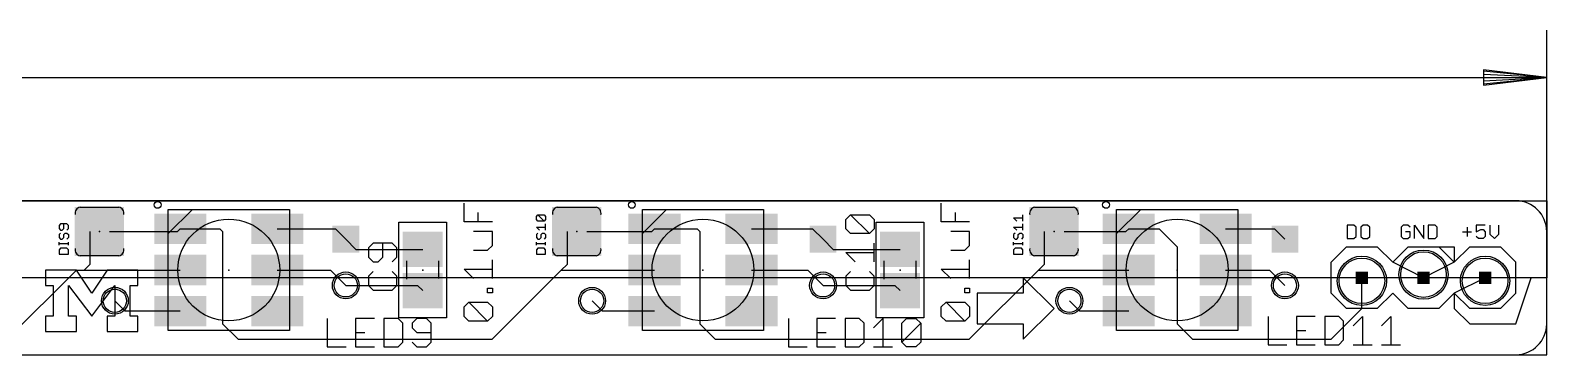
# Model space of a CAD drawing. Extents: x -0.34 to 8.85, y -0.2 to 0.55.
# Drawn here: x 6.388 to 8.85, y 0 to 0.527 of the extents above; entities that cross this region are included whole.
import ezdxf

# ---------------------------------------------------------------- set-up
doc = ezdxf.new("R2010")
doc.units = 0
for name, color, linetype in [('1', 22, 'CONTINUOUS'), ('16', 175, 'CONTINUOUS'), ('17', 82, 'CONTINUOUS'), ('18', 82, 'CONTINUOUS'), ('19', 53, 'CONTINUOUS'), ('20', 7, 'CONTINUOUS'), ('21', 253, 'CONTINUOUS'), ('23', 7, 'CONTINUOUS'), ('25', 253, 'CONTINUOUS'), ('27', 253, 'CONTINUOUS'), ('29', 253, 'CONTINUOUS'), ('31', 253, 'CONTINUOUS'), ('39', 22, 'CONTINUOUS'), ('51', 253, 'CONTINUOUS')]:
    doc.layers.add(name, color=color, linetype=linetype)

# ---------------------------------------------------------------- blocks, each defined once
blk = doc.blocks.new('RECT')
blk.add_solid([(-0.5, -0.5), (0.5, -0.5), (-0.5, 0.5), (0.5, 0.5)])
blk = doc.blocks.new('ROUNDP')
blk.add_circle((0, 0), 0.5)
blk = doc.blocks.new('SQUAREV')
blk.add_solid([(-0.5, -0.5), (0.5, -0.5), (-0.5, 0.5), (0.5, 0.5)])
blk = doc.blocks.new('ROUNDV')
blk.add_circle((0, 0), 0.5)

msp = doc.modelspace()

# ---------------------------------------------------------------- linework, layer by layer
at = {"layer": '1'}
for p, q in [((6.484217, 0.2), (6.484217, 0.146717)), ((6.516248, 0.2), (6.626831, 0.2)), ((6.626831, 0.2), (6.63126, 0.204429)), ((6.63126, 0.204429), (6.695571, 0.204429)), ((6.695571, 0.204429), (6.7, 0.2)), ((6.7, 0.2), (6.7, 0.05)), ((6.78874, 0.204429), (6.883071, 0.204429)), ((6.883071, 0.204429), (6.9, 0.1875)), ((7.259217, 0.2), (7.259217, 0.146717)), ((7.291248, 0.2), (7.396831, 0.2)), ((7.396831, 0.2), (7.40126, 0.204429)), ((7.40126, 0.204429), (7.470571, 0.204429)), ((7.470571, 0.204429), (7.475, 0.2)), ((7.475, 0.2), (7.475, 0.05)), ((7.55874, 0.204429), (7.658071, 0.204429)), ((7.658071, 0.204429), (7.675, 0.1875)), ((8.034217, 0.2), (8.034217, 0.146717)), ((8.066248, 0.2), (8.166831, 0.2)), ((8.166831, 0.2), (8.17126, 0.204429)), ((8.17126, 0.204429), (8.220571, 0.204429)), ((8.220571, 0.204429), (8.25, 0.175)), ((8.32874, 0.204429), (8.408071, 0.204429)), ((8.408071, 0.204429), (8.425, 0.1875)), ((6.9, 0.1875), (6.916535, 0.170965)), ((7.675, 0.1875), (7.691535, 0.170965)), ((8.25, 0.175), (8.25, 0.05)), ((6.916535, 0.170965), (7.025, 0.170965)), ((7.691535, 0.170965), (7.8, 0.170965)), ((6.35, 0.025), (6.4625, 0.1375)), ((6.4625, 0.1375), (6.475, 0.1375)), ((6.484217, 0.146717), (6.475, 0.1375)), ((6.475, 0.1375), (6.63126, 0.1375)), ((6.78874, 0.1375), (6.875, 0.1375)), ((6.875, 0.1375), (6.9, 0.1125)), ((7.1375, 0.025), (7.25, 0.1375)), ((7.259217, 0.146717), (7.25, 0.1375)), ((7.25, 0.1375), (7.40126, 0.1375)), ((7.55874, 0.1375), (7.65, 0.1375)), ((7.65, 0.1375), (7.675, 0.1125)), ((7.9125, 0.025), (8.025, 0.1375)), ((8.034217, 0.146717), (8.025, 0.1375)), ((8.025, 0.1375), (8.17126, 0.1375)), ((8.32874, 0.1375), (8.4, 0.1375)), ((8.4, 0.1375), (8.425, 0.1125)), ((6.9, 0.1125), (7.016535, 0.1125)), ((7.016535, 0.1125), (7.025, 0.104035)), ((7.675, 0.1125), (7.791535, 0.1125)), ((7.791535, 0.1125), (7.8, 0.104035)), ((8.55, 0.075), (8.55, 0.12)), ((6.541929, 0.070571), (6.525, 0.0875)), ((7.316929, 0.070571), (7.3, 0.0875)), ((8.091929, 0.070571), (8.075, 0.0875)), ((8.5, 0.025), (8.55, 0.075)), ((6.63126, 0.070571), (6.541929, 0.070571)), ((6.7, 0.05), (6.725, 0.025)), ((7.40126, 0.070571), (7.316929, 0.070571)), ((7.475, 0.05), (7.5, 0.025)), ((8.17126, 0.070571), (8.091929, 0.070571)), ((8.25, 0.05), (8.275, 0.025)), ((6.725, 0.025), (7.1375, 0.025)), ((7.5, 0.025), (7.9125, 0.025)), ((8.275, 0.025), (8.5, 0.025))]:
    msp.add_line(p, q, dxfattribs=at)
at = {"layer": '16'}
for p, q in [((0, 0.25), (8.85, 0.25)), ((8.85, 0.25), (8.85, 0.125)), ((8.6, 0.15), (8.625, 0.175)), ((8.625, 0.175), (8.7, 0.175)), ((8.7, 0.175), (8.7, 0.15)), ((8.65, 0.125), (8.6, 0.15)), ((8.7, 0.15), (8.65, 0.125)), ((8.85, 0.125), (0, 0.125)), ((8.85, 0.125), (0, 0.125)), ((8.75, 0.125), (8.7, 0.1)), ((8.825, 0.125), (8.75, 0.125)), ((8.8, 0.05), (8.825, 0.125)), ((8.85, 0), (8.85, 0.125)), ((8.7, 0.1), (8.7, 0.075)), ((8.7, 0.075), (8.725, 0.05)), ((8.725, 0.05), (8.8, 0.05)), ((0, 0), (8.85, 0))]:
    msp.add_line(p, q, dxfattribs=at)
at = {"layer": '19'}
for p, q in [((8.85, 0.2), (8.85, 0.526772)), ((0, 0.45), (8.85, 0.45)), ((8.85, 0.45), (8.747638, 0.462569)), ((8.747638, 0.462569), (8.747638, 0.437431)), ((8.85, 0.45), (8.747638, 0.460236)), ((8.85, 0.45), (8.747638, 0.455118)), ((8.747638, 0.437431), (8.85, 0.45)), ((8.747638, 0.444882), (8.85, 0.45)), ((8.747638, 0.439764), (8.85, 0.45))]:
    msp.add_line(p, q, dxfattribs=at)
at = {"layer": '20'}
for p, q in [((8.8, 0.25), (0.05, 0.25)), ((8.85, 0.05), (8.85, 0.2)), ((0.05, 0), (8.8, 0))]:
    msp.add_line(p, q, dxfattribs=at)
for centre, start, end in [((8.8, 0.2), 0, 90), ((8.8, 0.05), 270, 0)]:
    msp.add_arc(centre, 0.05, start, end, dxfattribs=at)
at = {"layer": '21'}
for p, q in [((6.468504, 0.23937), (6.531496, 0.23937)), ((6.611575, 0.196555), (6.611575, 0.235925)), ((6.611575, 0.235925), (6.650945, 0.235925)), ((6.650945, 0.235925), (6.611575, 0.196555)), ((6.650945, 0.235925), (6.808425, 0.235925)), ((6.808425, 0.235925), (6.808425, 0.039075)), ((7.243504, 0.23937), (7.306496, 0.23937)), ((7.381575, 0.196555), (7.381575, 0.235925)), ((7.381575, 0.235925), (7.420945, 0.235925)), ((7.420945, 0.235925), (7.381575, 0.196555)), ((7.420945, 0.235925), (7.578425, 0.235925)), ((7.578425, 0.235925), (7.578425, 0.039075)), ((8.018504, 0.23937), (8.081496, 0.23937)), ((8.151575, 0.196555), (8.151575, 0.235925)), ((8.151575, 0.235925), (8.190945, 0.235925)), ((8.190945, 0.235925), (8.151575, 0.196555)), ((8.190945, 0.235925), (8.348425, 0.235925)), ((8.348425, 0.235925), (8.348425, 0.039075)), ((6.611575, 0.039075), (6.611575, 0.196555)), ((7.381575, 0.039075), (7.381575, 0.196555)), ((8.151575, 0.039075), (8.151575, 0.196555)), ((8.5, 0.15), (8.525, 0.175)), ((8.525, 0.175), (8.575, 0.175)), ((8.575, 0.175), (8.6, 0.15)), ((8.6, 0.15), (8.625, 0.175)), ((8.625, 0.175), (8.675, 0.175)), ((8.675, 0.175), (8.7, 0.15)), ((8.7, 0.15), (8.725, 0.175)), ((8.725, 0.175), (8.775, 0.175)), ((8.8, 0.15), (8.775, 0.175)), ((6.531496, 0.16063), (6.468504, 0.16063)), ((7.306496, 0.16063), (7.243504, 0.16063)), ((8.081496, 0.16063), (8.018504, 0.16063)), ((8.5, 0.1), (8.5, 0.15)), ((8.8, 0.1), (8.8, 0.15)), ((8.525, 0.075), (8.5, 0.1)), ((8.6, 0.1), (8.575, 0.075)), ((8.625, 0.075), (8.6, 0.1)), ((8.7, 0.1), (8.675, 0.075)), ((8.725, 0.075), (8.7, 0.1)), ((8.775, 0.075), (8.8, 0.1)), ((8.575, 0.075), (8.525, 0.075)), ((8.675, 0.075), (8.625, 0.075)), ((8.775, 0.075), (8.725, 0.075)), ((6.808425, 0.039075), (6.611575, 0.039075)), ((7.578425, 0.039075), (7.381575, 0.039075)), ((8.348425, 0.039075), (8.151575, 0.039075))]:
    msp.add_line(p, q, dxfattribs=at)
for centre, radius in [((6.594488, 0.243327), 0.005567), ((7.364488, 0.243327), 0.005567), ((8.134488, 0.243327), 0.005567), ((6.71, 0.1375), 0.082677), ((7.48, 0.1375), 0.082677), ((8.25, 0.1375), 0.082677)]:
    msp.add_circle(centre, radius, dxfattribs=at)
for centre, radius, start, end in [((6.470469, 0.22953), 0.010034, 101.290827, 191.329037), ((6.529535, 0.229533), 0.010031, 348.651845, 78.72829), ((7.245469, 0.22953), 0.010034, 101.290827, 191.329037), ((7.304535, 0.229533), 0.010031, 348.651845, 78.72829), ((8.020469, 0.22953), 0.010034, 101.290827, 191.329037), ((8.079535, 0.229533), 0.010031, 348.651845, 78.72829), ((6.470469, 0.17047), 0.010034, 168.670963, 258.709173), ((6.529531, 0.17047), 0.010034, 281.290827, 11.329037), ((7.245469, 0.17047), 0.010034, 168.670963, 258.709173), ((7.304531, 0.17047), 0.010034, 281.290827, 11.329037), ((8.020469, 0.17047), 0.010034, 168.670963, 258.709173), ((8.079531, 0.17047), 0.010034, 281.290827, 11.329037)]:
    msp.add_arc(centre, radius, start, end, dxfattribs=at)
at = {"layer": '23'}
for p in [(6.5, 0.2), (7.275, 0.2), (8.05, 0.2), (6.71, 0.1375), (7.025, 0.1375), (7.48, 0.1375), (7.8, 0.1375), (8.25, 0.1375), (8.75, 0.125)]:
    msp.add_point(p, dxfattribs=at)
at = {"layer": '25'}
for p, q in [((7.209487, 0.224526), (7.211989, 0.227028)), ((7.209487, 0.219521), (7.209487, 0.224526)), ((7.211989, 0.227028), (7.221998, 0.227028)), ((7.221998, 0.217019), (7.211989, 0.227028)), ((7.221998, 0.227028), (7.2245, 0.224526)), ((7.2245, 0.224526), (7.2245, 0.219521)), ((7.711961, 0.219598), (7.719634, 0.227271)), ((7.719634, 0.227271), (7.750327, 0.227271)), ((7.750327, 0.196578), (7.719634, 0.227271)), ((7.750327, 0.227271), (7.758, 0.219598)), ((7.989492, 0.217019), (7.984487, 0.222023)), ((7.984487, 0.222023), (7.9995, 0.222023)), ((7.9995, 0.217019), (7.9995, 0.227028)), ((6.436989, 0.212295), (6.434487, 0.209793)), ((6.434487, 0.209793), (6.434487, 0.204789)), ((6.434487, 0.204789), (6.436989, 0.202287)), ((6.436989, 0.197563), (6.434487, 0.195061)), ((6.446998, 0.212295), (6.436989, 0.212295)), ((6.436989, 0.202287), (6.439492, 0.202287)), ((6.439492, 0.202287), (6.441994, 0.204789)), ((6.441994, 0.204789), (6.441994, 0.212295)), ((6.441994, 0.195061), (6.444496, 0.197563)), ((6.444496, 0.197563), (6.446998, 0.197563)), ((6.4495, 0.209793), (6.446998, 0.212295)), ((6.446998, 0.202287), (6.4495, 0.204789)), ((6.446998, 0.197563), (6.4495, 0.195061)), ((6.4495, 0.204789), (6.4495, 0.209793)), ((7.211989, 0.217019), (7.209487, 0.219521)), ((7.214492, 0.202287), (7.209487, 0.207291)), ((7.209487, 0.207291), (7.2245, 0.207291)), ((7.211989, 0.197563), (7.209487, 0.195061)), ((7.221998, 0.217019), (7.211989, 0.217019)), ((7.216994, 0.195061), (7.219496, 0.197563)), ((7.219496, 0.197563), (7.221998, 0.197563)), ((7.2245, 0.219521), (7.221998, 0.217019)), ((7.221998, 0.197563), (7.2245, 0.195061)), ((7.2245, 0.202287), (7.2245, 0.212295)), ((7.711961, 0.204252), (7.711961, 0.219598)), ((7.719634, 0.196578), (7.711961, 0.204252)), ((7.758, 0.204252), (7.750327, 0.196578)), ((7.758, 0.219598), (7.758, 0.204252)), ((7.989492, 0.202287), (7.984487, 0.207291)), ((7.984487, 0.207291), (7.9995, 0.207291)), ((7.986989, 0.197563), (7.984487, 0.195061)), ((7.991994, 0.195061), (7.994496, 0.197563)), ((7.994496, 0.197563), (7.996998, 0.197563)), ((7.996998, 0.197563), (7.9995, 0.195061)), ((7.9995, 0.202287), (7.9995, 0.212295)), ((8.526, 0.210519), (8.526, 0.1885)), ((8.537009, 0.210519), (8.526, 0.210519)), ((8.540679, 0.206849), (8.537009, 0.210519)), ((8.540679, 0.19217), (8.540679, 0.206849)), ((8.551769, 0.210519), (8.548099, 0.206849)), ((8.548099, 0.206849), (8.548099, 0.19217)), ((8.559108, 0.210519), (8.551769, 0.210519)), ((8.562778, 0.206849), (8.559108, 0.210519)), ((8.562778, 0.19217), (8.562778, 0.206849)), ((8.61717, 0.210519), (8.6135, 0.206849)), ((8.6135, 0.206849), (8.6135, 0.19217)), ((8.624509, 0.210519), (8.61717, 0.210519)), ((8.628179, 0.199509), (8.62084, 0.199509)), ((8.628179, 0.206849), (8.624509, 0.210519)), ((8.628179, 0.19217), (8.628179, 0.199509)), ((8.635599, 0.1885), (8.635599, 0.210519)), ((8.635599, 0.210519), (8.650278, 0.1885)), ((8.650278, 0.1885), (8.650278, 0.210519)), ((8.657698, 0.210519), (8.657698, 0.1885)), ((8.668707, 0.210519), (8.657698, 0.210519)), ((8.672377, 0.206849), (8.668707, 0.210519)), ((8.672377, 0.19217), (8.672377, 0.206849)), ((8.7135, 0.199509), (8.728179, 0.199509)), ((8.72084, 0.206849), (8.72084, 0.19217)), ((8.750278, 0.210519), (8.735599, 0.210519)), ((8.735599, 0.210519), (8.735599, 0.199509)), ((8.735599, 0.199509), (8.742938, 0.203179)), ((8.742938, 0.203179), (8.746608, 0.203179)), ((8.746608, 0.203179), (8.750278, 0.199509)), ((8.750278, 0.199509), (8.750278, 0.19217)), ((8.757698, 0.210519), (8.757698, 0.19584)), ((8.772377, 0.19584), (8.772377, 0.210519)), ((6.434487, 0.195061), (6.434487, 0.190056)), ((6.434487, 0.190056), (6.436989, 0.187554)), ((6.434487, 0.177733), (6.434487, 0.182737)), ((6.4495, 0.180235), (6.434487, 0.180235)), ((6.436989, 0.173008), (6.434487, 0.170506)), ((6.436989, 0.187554), (6.439492, 0.187554)), ((6.446998, 0.173008), (6.436989, 0.173008)), ((6.439492, 0.187554), (6.441994, 0.190056)), ((6.441994, 0.190056), (6.441994, 0.195061)), ((6.4495, 0.190056), (6.446998, 0.187554)), ((6.4495, 0.170506), (6.446998, 0.173008)), ((6.4495, 0.195061), (6.4495, 0.190056)), ((6.4495, 0.177733), (6.4495, 0.182737)), ((6.944634, 0.181232), (6.936961, 0.173559)), ((6.936961, 0.173559), (6.936961, 0.158212)), ((6.975327, 0.181232), (6.944634, 0.181232)), ((6.95998, 0.158212), (6.95998, 0.181232)), ((6.983, 0.173559), (6.975327, 0.181232)), ((6.983, 0.158212), (6.983, 0.173559)), ((7.209487, 0.195061), (7.209487, 0.190056)), ((7.209487, 0.190056), (7.211989, 0.187554)), ((7.209487, 0.177733), (7.209487, 0.182737)), ((7.2245, 0.180235), (7.209487, 0.180235)), ((7.211989, 0.173008), (7.209487, 0.170506)), ((7.211989, 0.187554), (7.214492, 0.187554)), ((7.221998, 0.173008), (7.211989, 0.173008)), ((7.214492, 0.187554), (7.216994, 0.190056)), ((7.216994, 0.190056), (7.216994, 0.195061)), ((7.2245, 0.190056), (7.221998, 0.187554)), ((7.2245, 0.170506), (7.221998, 0.173008)), ((7.2245, 0.195061), (7.2245, 0.190056)), ((7.2245, 0.177733), (7.2245, 0.182737)), ((7.750327, 0.196578), (7.719634, 0.196578)), ((7.758, 0.150539), (7.758, 0.181232)), ((7.984487, 0.195061), (7.984487, 0.190056)), ((7.984487, 0.190056), (7.986989, 0.187554)), ((7.984487, 0.177733), (7.984487, 0.182737)), ((7.9995, 0.180235), (7.984487, 0.180235)), ((7.986989, 0.173008), (7.984487, 0.170506)), ((7.986989, 0.187554), (7.989492, 0.187554)), ((7.996998, 0.173008), (7.986989, 0.173008)), ((7.989492, 0.187554), (7.991994, 0.190056)), ((7.991994, 0.190056), (7.991994, 0.195061)), ((7.9995, 0.190056), (7.996998, 0.187554)), ((7.9995, 0.170506), (7.996998, 0.173008)), ((7.9995, 0.195061), (7.9995, 0.190056)), ((7.9995, 0.177733), (7.9995, 0.182737)), ((8.526, 0.1885), (8.537009, 0.1885)), ((8.537009, 0.1885), (8.540679, 0.19217)), ((8.548099, 0.19217), (8.551769, 0.1885)), ((8.551769, 0.1885), (8.559108, 0.1885)), ((8.559108, 0.1885), (8.562778, 0.19217)), ((8.6135, 0.19217), (8.61717, 0.1885)), ((8.61717, 0.1885), (8.624509, 0.1885)), ((8.624509, 0.1885), (8.628179, 0.19217)), ((8.657698, 0.1885), (8.668707, 0.1885)), ((8.668707, 0.1885), (8.672377, 0.19217)), ((8.739269, 0.1885), (8.735599, 0.19217)), ((8.746608, 0.1885), (8.739269, 0.1885)), ((8.750278, 0.19217), (8.746608, 0.1885)), ((8.757698, 0.19584), (8.765037, 0.1885)), ((8.765037, 0.1885), (8.772377, 0.19584)), ((6.434487, 0.170506), (6.434487, 0.163)), ((6.434487, 0.163), (6.4495, 0.163)), ((6.4495, 0.163), (6.4495, 0.170506)), ((6.936961, 0.158212), (6.944634, 0.150539)), ((6.944634, 0.150539), (6.952307, 0.150539)), ((6.952307, 0.150539), (6.95998, 0.158212)), ((6.975327, 0.150539), (6.983, 0.158212)), ((7.209487, 0.170506), (7.209487, 0.163)), ((7.209487, 0.163), (7.2245, 0.163)), ((7.2245, 0.163), (7.2245, 0.170506)), ((7.727307, 0.150539), (7.711961, 0.165886)), ((7.711961, 0.165886), (7.758, 0.165886)), ((7.984487, 0.170506), (7.984487, 0.163)), ((7.984487, 0.163), (7.9995, 0.163)), ((7.9995, 0.163), (7.9995, 0.170506)), ((6.4625, 0.1375), (6.4125, 0.1375)), ((6.4125, 0.1375), (6.4125, 0.1125)), ((6.4875, 0.1), (6.4625, 0.1375)), ((6.5125, 0.1375), (6.4875, 0.1)), ((6.5625, 0.1375), (6.5125, 0.1375)), ((6.5625, 0.1125), (6.5625, 0.1375)), ((6.944634, 0.135193), (6.936961, 0.12752)), ((6.936961, 0.12752), (6.936961, 0.112173)), ((6.983, 0.12752), (6.975327, 0.135193)), ((6.983, 0.112173), (6.983, 0.12752)), ((7.719634, 0.135193), (7.711961, 0.12752)), ((7.711961, 0.12752), (7.711961, 0.112173)), ((7.758, 0.12752), (7.750327, 0.135193)), ((7.758, 0.112173), (7.758, 0.12752)), ((8.05, 0.075), (8, 0.125)), ((8, 0.125), (8, 0.1)), ((6.4125, 0.1125), (6.425, 0.1125)), ((6.425, 0.1125), (6.425, 0.0625)), ((6.45, 0.0625), (6.45, 0.1125)), ((6.45, 0.1125), (6.4875, 0.0625)), ((6.4875, 0.0625), (6.525, 0.1125)), ((6.525, 0.1125), (6.525, 0.0625)), ((6.55, 0.0625), (6.55, 0.1125)), ((6.55, 0.1125), (6.5625, 0.1125)), ((6.936961, 0.112173), (6.944634, 0.1045)), ((6.944634, 0.1045), (6.975327, 0.1045)), ((6.975327, 0.1045), (6.983, 0.112173)), ((7.711961, 0.112173), (7.719634, 0.1045)), ((7.719634, 0.1045), (7.750327, 0.1045)), ((7.750327, 0.1045), (7.758, 0.112173)), ((7.925, 0.1), (7.925, 0.05)), ((8, 0.1), (7.925, 0.1)), ((8, 0.025), (8.05, 0.075)), ((6.425, 0.0625), (6.4125, 0.0625)), ((6.4125, 0.0625), (6.4125, 0.0375)), ((6.4625, 0.0625), (6.45, 0.0625)), ((6.4625, 0.0375), (6.4625, 0.0625)), ((6.525, 0.0625), (6.5125, 0.0625)), ((6.5125, 0.0625), (6.5125, 0.0375)), ((6.5625, 0.0625), (6.55, 0.0625)), ((6.5625, 0.0375), (6.5625, 0.0625)), ((6.869772, 0.058866), (6.869772, 0.012827)), ((6.946504, 0.058866), (6.915811, 0.058866)), ((6.915811, 0.058866), (6.915811, 0.012827)), ((6.96185, 0.058866), (6.96185, 0.012827)), ((6.98487, 0.058866), (6.96185, 0.058866)), ((6.992543, 0.051193), (6.98487, 0.058866)), ((6.992543, 0.0205), (6.992543, 0.051193)), ((7.015563, 0.058866), (7.00789, 0.051193)), ((7.00789, 0.051193), (7.00789, 0.04352)), ((7.030909, 0.058866), (7.015563, 0.058866)), ((7.038582, 0.051193), (7.030909, 0.058866)), ((7.038582, 0.0205), (7.038582, 0.051193)), ((7.618732, 0.058866), (7.618732, 0.012827)), ((7.695464, 0.058866), (7.664772, 0.058866)), ((7.664772, 0.058866), (7.664772, 0.012827)), ((7.710811, 0.058866), (7.710811, 0.012827)), ((7.73383, 0.058866), (7.710811, 0.058866)), ((7.741504, 0.051193), (7.73383, 0.058866)), ((7.741504, 0.0205), (7.741504, 0.051193)), ((7.75685, 0.04352), (7.772196, 0.058866)), ((7.772196, 0.058866), (7.772196, 0.012827)), ((7.802889, 0.051193), (7.810562, 0.058866)), ((7.802889, 0.0205), (7.802889, 0.051193)), ((7.802889, 0.0205), (7.833582, 0.051193)), ((7.810562, 0.058866), (7.825909, 0.058866)), ((7.825909, 0.058866), (7.833582, 0.051193)), ((7.833582, 0.051193), (7.833582, 0.0205)), ((7.925, 0.05), (8, 0.05)), ((8, 0.05), (8, 0.025)), ((8.397571, 0.062212), (8.397571, 0.016173)), ((8.474303, 0.062212), (8.44361, 0.062212)), ((8.44361, 0.062212), (8.44361, 0.016173)), ((8.489649, 0.062212), (8.489649, 0.016173)), ((8.512669, 0.062212), (8.489649, 0.062212)), ((8.520342, 0.054539), (8.512669, 0.062212)), ((8.520342, 0.023846), (8.520342, 0.054539)), ((8.535689, 0.046866), (8.551035, 0.062212)), ((8.551035, 0.062212), (8.551035, 0.016173)), ((8.581728, 0.046866), (8.597074, 0.062212)), ((8.597074, 0.062212), (8.597074, 0.016173)), ((6.4125, 0.0375), (6.4625, 0.0375)), ((6.5125, 0.0375), (6.5625, 0.0375)), ((6.915811, 0.035846), (6.931157, 0.035846)), ((7.00789, 0.04352), (7.015563, 0.035846)), ((7.015563, 0.035846), (7.038582, 0.035846)), ((7.664772, 0.035846), (7.680118, 0.035846)), ((8.44361, 0.039193), (8.458956, 0.039193)), ((6.869772, 0.012827), (6.900465, 0.012827)), ((6.915811, 0.012827), (6.946504, 0.012827)), ((6.96185, 0.012827), (6.98487, 0.012827)), ((6.98487, 0.012827), (6.992543, 0.0205)), ((7.00789, 0.0205), (7.015563, 0.012827)), ((7.015563, 0.012827), (7.030909, 0.012827)), ((7.030909, 0.012827), (7.038582, 0.0205)), ((7.618732, 0.012827), (7.649425, 0.012827)), ((7.664772, 0.012827), (7.695464, 0.012827)), ((7.710811, 0.012827), (7.73383, 0.012827)), ((7.73383, 0.012827), (7.741504, 0.0205)), ((7.75685, 0.012827), (7.787543, 0.012827)), ((7.810562, 0.012827), (7.802889, 0.0205)), ((7.825909, 0.012827), (7.810562, 0.012827)), ((7.833582, 0.0205), (7.825909, 0.012827)), ((8.397571, 0.016173), (8.428264, 0.016173)), ((8.44361, 0.016173), (8.474303, 0.016173)), ((8.489649, 0.016173), (8.512669, 0.016173)), ((8.512669, 0.016173), (8.520342, 0.023846)), ((8.535689, 0.016173), (8.566381, 0.016173)), ((8.581728, 0.016173), (8.612421, 0.016173))]:
    msp.add_line(p, q, dxfattribs=at)
at = {"layer": '27'}
for p, q in [((7.091961, 0.215637), (7.091961, 0.24633)), ((7.866961, 0.215637), (7.866961, 0.24633)), ((7.11498, 0.215637), (7.11498, 0.230984)), ((7.88998, 0.215637), (7.88998, 0.230984)), ((7.138, 0.215637), (7.091961, 0.215637)), ((7.138, 0.200291), (7.107307, 0.200291)), ((7.138, 0.177271), (7.138, 0.200291)), ((7.913, 0.215637), (7.866961, 0.215637)), ((7.913, 0.200291), (7.882307, 0.200291)), ((7.913, 0.177271), (7.913, 0.200291)), ((7.130327, 0.169598), (7.138, 0.177271)), ((7.905327, 0.169598), (7.913, 0.177271)), ((7.107307, 0.169598), (7.130327, 0.169598)), ((7.138, 0.123559), (7.138, 0.154252)), ((7.882307, 0.169598), (7.905327, 0.169598)), ((7.913, 0.123559), (7.913, 0.154252)), ((7.107307, 0.123559), (7.091961, 0.138905)), ((7.091961, 0.138905), (7.138, 0.138905)), ((7.882307, 0.123559), (7.866961, 0.138905)), ((7.866961, 0.138905), (7.913, 0.138905)), ((7.130327, 0.100539), (7.130327, 0.108212)), ((7.130327, 0.108212), (7.138, 0.108212)), ((7.138, 0.100539), (7.130327, 0.100539)), ((7.138, 0.108212), (7.138, 0.100539)), ((7.905327, 0.100539), (7.905327, 0.108212)), ((7.905327, 0.108212), (7.913, 0.108212)), ((7.913, 0.100539), (7.905327, 0.100539)), ((7.913, 0.108212), (7.913, 0.100539)), ((7.091961, 0.07752), (7.099634, 0.085193)), ((7.091961, 0.062173), (7.091961, 0.07752)), ((7.099634, 0.085193), (7.130327, 0.085193)), ((7.130327, 0.0545), (7.099634, 0.085193)), ((7.130327, 0.085193), (7.138, 0.07752)), ((7.138, 0.07752), (7.138, 0.062173)), ((7.866961, 0.07752), (7.874634, 0.085193)), ((7.866961, 0.062173), (7.866961, 0.07752)), ((7.874634, 0.085193), (7.905327, 0.085193)), ((7.905327, 0.0545), (7.874634, 0.085193)), ((7.905327, 0.085193), (7.913, 0.07752)), ((7.913, 0.07752), (7.913, 0.062173)), ((7.099634, 0.0545), (7.091961, 0.062173)), ((7.130327, 0.0545), (7.099634, 0.0545)), ((7.138, 0.062173), (7.130327, 0.0545)), ((7.874634, 0.0545), (7.866961, 0.062173)), ((7.905327, 0.0545), (7.874634, 0.0545)), ((7.913, 0.062173), (7.905327, 0.0545))]:
    msp.add_line(p, q, dxfattribs=at)
at = {"layer": '39'}
for p, q in [((6.986299, 0.059823), (6.986299, 0.215177)), ((6.986299, 0.215177), (7.063701, 0.215177)), ((7.063701, 0.215177), (7.063701, 0.059823)), ((7.761299, 0.059823), (7.761299, 0.215177)), ((7.761299, 0.215177), (7.838701, 0.215177)), ((7.838701, 0.215177), (7.838701, 0.059823)), ((7.063701, 0.059823), (6.986299, 0.059823)), ((7.838701, 0.059823), (7.761299, 0.059823))]:
    msp.add_line(p, q, dxfattribs=at)
at = {"layer": '51'}
for p, q in [((6.999016, 0.1225), (6.999016, 0.1525)), ((7.050984, 0.123484), (7.050984, 0.1525)), ((7.774016, 0.1225), (7.774016, 0.1525)), ((7.825984, 0.123484), (7.825984, 0.1525))]:
    msp.add_line(p, q, dxfattribs=at)

# ---------------------------------------------------------------- block references
at = {"layer": '1'}
for p, xscale, yscale, rotation in [((6.484217, 0.2), 0.025, 0.05, 180), ((6.63126, 0.204429), 0.07874, 0.043307, 180), ((6.78874, 0.204429), 0.07874, 0.043307, 180), ((7.259217, 0.2), 0.025, 0.05, 180), ((7.40126, 0.204429), 0.07874, 0.043307, 180), ((7.55874, 0.204429), 0.07874, 0.043307, 180), ((8.034217, 0.2), 0.025, 0.05, 180), ((8.17126, 0.204429), 0.07874, 0.043307, 180), ((8.32874, 0.204429), 0.07874, 0.043307, 180), ((7.025, 0.170965), 0.051181, 0.059055, 90), ((7.8, 0.170965), 0.051181, 0.059055, 90), ((6.63126, 0.1375), 0.07874, 0.043307, 180), ((6.78874, 0.1375), 0.07874, 0.043307, 180), ((7.40126, 0.1375), 0.07874, 0.043307, 180), ((7.55874, 0.1375), 0.07874, 0.043307, 180), ((8.17126, 0.1375), 0.07874, 0.043307, 180), ((8.32874, 0.1375), 0.07874, 0.043307, 180), ((7.025, 0.104035), 0.051181, 0.059055, 90), ((7.8, 0.104035), 0.051181, 0.059055, 90), ((6.63126, 0.070571), 0.07874, 0.043307, 180), ((6.78874, 0.070571), 0.07874, 0.043307, 180), ((7.40126, 0.070571), 0.07874, 0.043307, 180), ((7.55874, 0.070571), 0.07874, 0.043307, 180), ((8.17126, 0.070571), 0.07874, 0.043307, 180), ((8.32874, 0.070571), 0.07874, 0.043307, 180)]:
    msp.add_blockref('RECT', p, dxfattribs=dict(at, xscale=xscale, yscale=yscale, rotation=rotation))
at = {"layer": '1', "xscale": 0.025, "yscale": 0.05}
for p in [(6.516248, 0.2), (7.291248, 0.2), (8.066248, 0.2)]:
    msp.add_blockref('RECT', p, dxfattribs=at)
at = {"layer": '17', "xscale": 0.074, "yscale": 0.074, "rotation": 270}
for p in [(8.55, 0.12), (8.55, 0.12), (8.65, 0.13), (8.65, 0.13), (8.75, 0.12), (8.75, 0.12)]:
    msp.add_blockref('ROUNDP', p, dxfattribs=at)
at = {"layer": '18', "xscale": 0.037622, "yscale": 0.037622}
for name, p in [('SQUAREV', (6.9, 0.1875)), ('SQUAREV', (6.9, 0.1875)), ('SQUAREV', (7.675, 0.1875)), ('SQUAREV', (7.675, 0.1875)), ('SQUAREV', (8.425, 0.1875)), ('SQUAREV', (8.425, 0.1875)), ('ROUNDV', (6.9, 0.1125)), ('ROUNDV', (6.9, 0.1125)), ('ROUNDV', (7.675, 0.1125)), ('ROUNDV', (7.675, 0.1125)), ('ROUNDV', (8.425, 0.1125)), ('ROUNDV', (8.425, 0.1125)), ('ROUNDV', (6.525, 0.0875)), ('ROUNDV', (6.525, 0.0875)), ('ROUNDV', (7.3, 0.0875)), ('ROUNDV', (7.3, 0.0875)), ('ROUNDV', (8.075, 0.0875)), ('ROUNDV', (8.075, 0.0875))]:
    msp.add_blockref(name, p, dxfattribs=at)
at = {"layer": '29'}
for name, p, xscale, yscale, rotation in [('RECT', (6.484217, 0.2), 0.031, 0.056, 180), ('RECT', (6.63126, 0.204429), 0.08474, 0.049307, 180), ('RECT', (6.78874, 0.204429), 0.08474, 0.049307, 180), ('RECT', (7.259217, 0.2), 0.031, 0.056, 180), ('RECT', (7.40126, 0.204429), 0.08474, 0.049307, 180), ('RECT', (7.55874, 0.204429), 0.08474, 0.049307, 180), ('RECT', (8.034217, 0.2), 0.031, 0.056, 180), ('RECT', (8.17126, 0.204429), 0.08474, 0.049307, 180), ('RECT', (8.32874, 0.204429), 0.08474, 0.049307, 180), ('RECT', (7.025, 0.170965), 0.057181, 0.065055, 90), ('RECT', (7.8, 0.170965), 0.057181, 0.065055, 90), ('RECT', (6.63126, 0.1375), 0.08474, 0.049307, 180), ('RECT', (6.78874, 0.1375), 0.08474, 0.049307, 180), ('RECT', (7.40126, 0.1375), 0.08474, 0.049307, 180), ('RECT', (7.55874, 0.1375), 0.08474, 0.049307, 180), ('RECT', (8.17126, 0.1375), 0.08474, 0.049307, 180), ('RECT', (8.32874, 0.1375), 0.08474, 0.049307, 180), ('ROUNDP', (8.55, 0.12), 0.08, 0.08, 270), ('ROUNDP', (8.65, 0.13), 0.08, 0.08, 270), ('ROUNDP', (8.75, 0.12), 0.08, 0.08, 270), ('RECT', (7.025, 0.104035), 0.057181, 0.065055, 90), ('RECT', (7.8, 0.104035), 0.057181, 0.065055, 90), ('RECT', (6.63126, 0.070571), 0.08474, 0.049307, 180), ('RECT', (6.78874, 0.070571), 0.08474, 0.049307, 180), ('RECT', (7.40126, 0.070571), 0.08474, 0.049307, 180), ('RECT', (7.55874, 0.070571), 0.08474, 0.049307, 180), ('RECT', (8.17126, 0.070571), 0.08474, 0.049307, 180), ('RECT', (8.32874, 0.070571), 0.08474, 0.049307, 180)]:
    msp.add_blockref(name, p, dxfattribs=dict(at, xscale=xscale, yscale=yscale, rotation=rotation))
for name, p, xscale, yscale in [('RECT', (6.516248, 0.2), 0.031, 0.056), ('RECT', (7.291248, 0.2), 0.031, 0.056), ('RECT', (8.066248, 0.2), 0.031, 0.056), ('SQUAREV', (6.9, 0.1875), 0.043622, 0.043622), ('SQUAREV', (7.675, 0.1875), 0.043622, 0.043622), ('SQUAREV', (8.425, 0.1875), 0.043622, 0.043622), ('ROUNDV', (6.9, 0.1125), 0.043622, 0.043622), ('ROUNDV', (7.675, 0.1125), 0.043622, 0.043622), ('ROUNDV', (8.425, 0.1125), 0.043622, 0.043622), ('ROUNDV', (6.525, 0.0875), 0.043622, 0.043622), ('ROUNDV', (7.3, 0.0875), 0.043622, 0.043622), ('ROUNDV', (8.075, 0.0875), 0.043622, 0.043622)]:
    msp.add_blockref(name, p, dxfattribs=dict(at, xscale=xscale, yscale=yscale))
at = {"layer": '31', "xscale": 0.08, "yscale": 0.08}
for p in [(6.5, 0.2), (7.275, 0.2), (8.05, 0.2)]:
    msp.add_blockref('RECT', p, dxfattribs=at)
at = {"layer": '31'}
for p, xscale, yscale, rotation in [((6.63126, 0.204429), 0.07874, 0.043307, 180), ((6.78874, 0.204429), 0.07874, 0.043307, 180), ((7.40126, 0.204429), 0.07874, 0.043307, 180), ((7.55874, 0.204429), 0.07874, 0.043307, 180), ((8.17126, 0.204429), 0.07874, 0.043307, 180), ((8.32874, 0.204429), 0.07874, 0.043307, 180), ((7.025, 0.170965), 0.051181, 0.059055, 90), ((7.8, 0.170965), 0.051181, 0.059055, 90), ((6.63126, 0.1375), 0.07874, 0.043307, 180), ((6.78874, 0.1375), 0.07874, 0.043307, 180), ((7.40126, 0.1375), 0.07874, 0.043307, 180), ((7.55874, 0.1375), 0.07874, 0.043307, 180), ((8.17126, 0.1375), 0.07874, 0.043307, 180), ((8.32874, 0.1375), 0.07874, 0.043307, 180), ((7.025, 0.104035), 0.051181, 0.059055, 90), ((7.8, 0.104035), 0.051181, 0.059055, 90), ((6.63126, 0.070571), 0.07874, 0.043307, 180), ((6.78874, 0.070571), 0.07874, 0.043307, 180), ((7.40126, 0.070571), 0.07874, 0.043307, 180), ((7.55874, 0.070571), 0.07874, 0.043307, 180), ((8.17126, 0.070571), 0.07874, 0.043307, 180), ((8.32874, 0.070571), 0.07874, 0.043307, 180)]:
    msp.add_blockref('RECT', p, dxfattribs=dict(at, xscale=xscale, yscale=yscale, rotation=rotation))
at = {"layer": '51'}
for p, xscale, yscale, rotation in [((7.024955, 0.166266), 0.029531, 0.057091, 90), ((7.799955, 0.166266), 0.029531, 0.057091, 90), ((7.024955, 0.109266), 0.029531, 0.057091, 90), ((7.799955, 0.109266), 0.029531, 0.057091, 90), ((8.55, 0.125), 0.02, 0.02, 180), ((8.65, 0.125), 0.02, 0.02, 180), ((8.75, 0.125), 0.02, 0.02, 180)]:
    msp.add_blockref('RECT', p, dxfattribs=dict(at, xscale=xscale, yscale=yscale, rotation=rotation))

doc.saveas('drawing.dxf')
